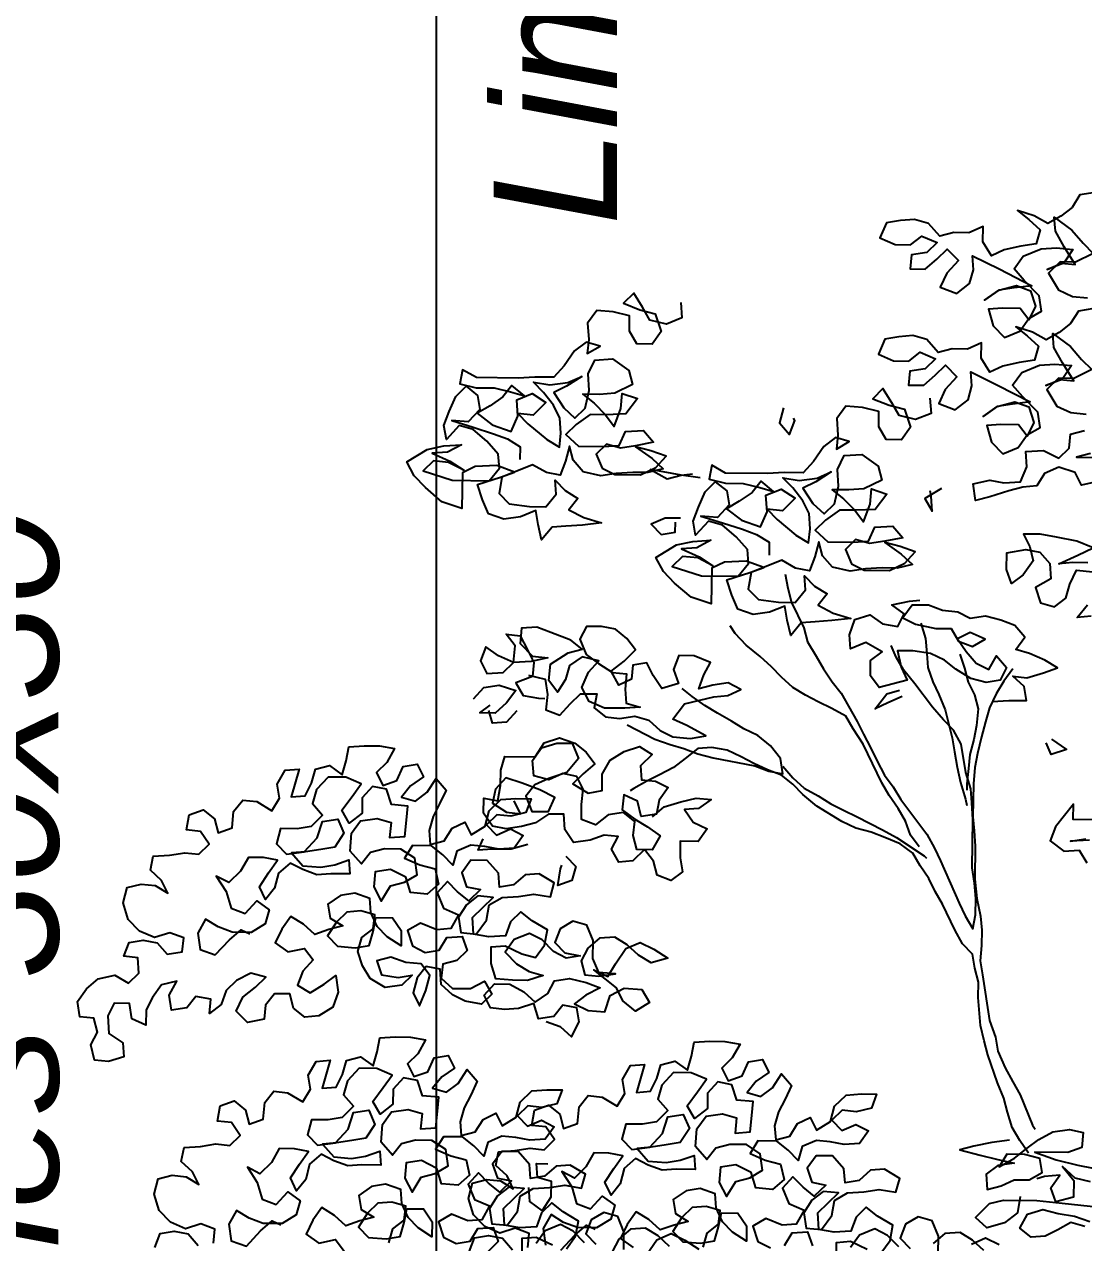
# Model space of a CAD drawing. Header units: millimetres. Extents: x 233857 to 235003, y 252930 to 253232.
# Drawn here: x 234401.84 to 234419, y 253020.68 to 253040.41 of the extents above; entities that cross this region are included whole.
import ezdxf

# ---------------------------------------------------------------- set-up
doc = ezdxf.new("R2010")
doc.units = ezdxf.units.MM
doc.layers.add('1DIVERS', color=7, linetype='CONTINUOUS')
doc.styles.get("Standard").update_dxf_attribs({"font": 'romans.shx', "width": 0.85})

# ---------------------------------------------------------------- blocks, each defined once
blk = doc.blocks.new('*U195')
at = {"layer": '1DIVERS', "insert": (11.907, 7.829), "char_height": 2, "width": 17.97527, "attachment_point": 7, "rotation": 90}
blk.add_mtext('{\\fArial|b0|i1|c0|p34;\\W1;\\C7;Trottoir\\PDalles 30x30}', dxfattribs=at)

msp = doc.modelspace()

# ---------------------------------------------------------------- linework, layer by layer
at = {"layer": '1DIVERS'}
msp.add_line((234408.508, 253059.84), (234408.508, 252998.32), dxfattribs=at)
at = {"layer": '1DIVERS', "color": 104}
for points in [[(234419.189, 253037.692), (234418.941, 253037.654), (234418.815, 253037.45), (234418.628, 253037.308), (234418.421, 253037.187), (234418.196, 253037.314), (234417.929, 253037.399), (234418.113, 253037.253), (234418.296, 253037.086), (234418.231, 253036.86), (234417.984, 253036.822), (234417.715, 253036.764), (234417.508, 253036.663), (234417.367, 253036.892), (234417.37, 253037.139), (234417.142, 253037.039), (234416.895, 253037.042), (234416.668, 253036.983), (234416.485, 253037.191), (234416.259, 253037.256), (234416.032, 253037.238), (234415.805, 253037.2), (234415.699, 253036.954), (234415.945, 253036.848), (234416.192, 253036.845), (234416.379, 253036.986), (234416.625, 253036.88), (234416.458, 253036.718), (234416.211, 253036.68), (234416.187, 253036.453), (234416.434, 253036.45), (234416.622, 253036.613), (234416.788, 253036.775), (234416.971, 253036.588), (234416.784, 253036.384), (234416.678, 253036.159), (234416.944, 253036.053), (234417.152, 253036.215), (234417.217, 253036.44), (234417.199, 253036.667), (234417.629, 253036.456), (234418.161, 253036.181), (234417.872, 253036.144), (234417.624, 253036.106), (234417.396, 253035.944), (234417.624, 253036.106), (234417.914, 253036.185), (234418.139, 253036.099), (234418.218, 253035.851), (234418.113, 253035.626), (234417.971, 253035.813), (234417.683, 253035.817), (234417.456, 253035.799), (234417.535, 253035.53), (234417.718, 253035.343), (234417.966, 253035.442), (234418.113, 253035.647), (234418.32, 253035.767), (234418.282, 253036.015), (234418.038, 253036.265), (234417.876, 253036.453), (234418.023, 253036.657), (234418.313, 253036.777), (234418.56, 253036.794), (234418.827, 253036.77), (234418.68, 253036.546), (234418.411, 253036.446), (234418.639, 253036.546), (234418.865, 253036.523), (234418.684, 253036.813), (234418.543, 253037.062), (234418.525, 253037.289), (234418.811, 253037.079), (234418.993, 253036.871), (234419.156, 253036.704), (234418.866, 253036.564), (234418.619, 253036.567), (234418.431, 253036.384), (234418.593, 253036.114), (234418.818, 253036.008), (234419.065, 253035.985)], [(234412.471, 253035.907), (234412.488, 253035.66), (234412.24, 253035.56), (234411.973, 253035.625), (234411.852, 253035.833), (234411.71, 253036.061), (234411.544, 253035.898), (234411.81, 253035.792), (234412.056, 253035.727), (234412.156, 253035.438), (234412.009, 253035.233), (234411.762, 253035.237), (234411.641, 253035.444), (234411.644, 253035.691), (234411.377, 253035.756), (234411.11, 253035.78), (234410.963, 253035.576), (234410.98, 253035.308), (234410.957, 253035.082), (234411.164, 253035.203), (234410.938, 253035.268), (234410.751, 253035.126), (234410.583, 253034.881), (234410.416, 253034.697), (234410.107, 253034.701), (234409.839, 253034.684), (234409.16, 253034.693), (234408.935, 253034.819), (234408.891, 253034.593), (234409.158, 253034.528), (234409.446, 253034.524), (234409.713, 253034.459), (234409.939, 253034.395), (234409.735, 253034.562), (234409.588, 253034.378), (234409.381, 253034.237), (234409.173, 253034.116), (234409.418, 253033.927), (234409.726, 253033.821), (234409.832, 253034.066), (234409.814, 253034.334), (234410.063, 253034.434), (234410.288, 253034.287), (234410.079, 253034.084), (234409.832, 253034.108), (234409.995, 253033.941), (234410.301, 253033.69), (234410.505, 253033.564), (234410.528, 253033.79), (234410.511, 253034.037), (234410.411, 253034.244), (234410.248, 253034.452), (234410.086, 253034.619), (234410.353, 253034.575), (234410.642, 253034.612), (234410.87, 253034.712), (234410.62, 253034.551), (234410.413, 253034.45), (234410.575, 253034.201), (234410.758, 253034.034), (234410.925, 253034.197), (234410.99, 253034.484), (234410.973, 253034.752), (234411.079, 253034.977), (234411.367, 253034.994), (234411.633, 253034.806), (234411.692, 253034.578), (234411.402, 253034.438), (234411.154, 253034.42), (234410.887, 253034.424), (234411.07, 253034.277), (234411.253, 253034.09), (234411.395, 253033.902), (234411.501, 253034.189), (234411.525, 253034.436), (234411.771, 253034.351), (234411.583, 253034.106), (234411.274, 253034.089), (234411.006, 253034.093), (234410.777, 253033.931), (234410.611, 253033.768), (234410.814, 253033.58), (234411.226, 253033.575), (234411.473, 253033.593), (234411.579, 253033.818), (234411.868, 253033.835), (234412.03, 253033.647), (234411.741, 253033.589), (234411.493, 253033.551), (234411.268, 253033.616), (234411.101, 253033.453), (234411.201, 253033.225), (234411.406, 253033.12), (234411.817, 253033.115), (234412.066, 253033.235), (234412.233, 253033.418), (234411.987, 253033.504), (234411.741, 253033.569), (234412.006, 253033.38), (234412.189, 253033.213), (234411.941, 253033.154), (234411.694, 253033.157), (234411.426, 253033.14), (234411.179, 253033.102), (234410.891, 253033.167), (234410.729, 253033.355), (234410.67, 253033.582), (234410.605, 253033.336), (234410.52, 253033.11), (234410.294, 253033.154), (234410.069, 253033.281), (234409.572, 253033.081), (234409.528, 253032.814), (234409.69, 253032.647), (234410.019, 253032.602), (234410.287, 253032.598), (234410.454, 253032.802), (234410.436, 253033.029), (234410.599, 253032.862), (234410.803, 253032.736), (234410.657, 253032.552), (234410.903, 253032.426), (234411.19, 253032.34), (234410.88, 253032.303), (234410.612, 253032.285), (234410.386, 253032.268), (234410.218, 253032.064), (234410.16, 253032.312), (234410.121, 253032.539), (234409.873, 253032.439), (234409.605, 253032.401), (234409.359, 253032.487), (234409.259, 253032.714), (234409.179, 253032.962), (234409.552, 253033.081), (234409.779, 253033.161), (234409.492, 253033.267), (234409.142, 253033.251), (234408.935, 253033.151), (234408.927, 253032.574), (234408.599, 253032.681), (234408.334, 253032.911), (234408.151, 253033.099), (234408.031, 253033.327), (234408.363, 253033.529), (234408.631, 253033.587), (234408.92, 253033.604), (234408.692, 253033.483), (234408.444, 253033.466), (234408.731, 253033.339), (234408.956, 253033.192), (234408.71, 253033.318), (234408.463, 253033.342), (234408.296, 253033.18), (234408.768, 253033.029), (234409.365, 253033.022), (234409.533, 253033.226), (234409.515, 253033.453), (234409.332, 253033.661), (234409.108, 253033.849), (234408.882, 253033.914), (234408.674, 253033.69), (234408.635, 253033.917), (234408.72, 253034.142), (234408.827, 253034.388), (234408.993, 253034.551), (234409.177, 253034.404), (234409.215, 253034.177), (234409.027, 253033.974), (234408.76, 253033.998), (234409.109, 253033.89), (234409.437, 253033.783), (234409.662, 253033.698), (234409.867, 253033.572), (234409.864, 253033.366)], [(234419.164, 253035.809), (234418.916, 253035.771), (234418.79, 253035.566), (234418.603, 253035.425), (234418.395, 253035.304), (234418.17, 253035.43), (234417.904, 253035.516), (234418.087, 253035.369), (234418.27, 253035.202), (234418.206, 253034.976), (234417.958, 253034.938), (234417.69, 253034.88), (234417.482, 253034.78), (234417.341, 253035.008), (234417.344, 253035.255), (234417.116, 253035.155), (234416.869, 253035.158), (234416.642, 253035.099), (234416.459, 253035.307), (234416.234, 253035.372), (234416.007, 253035.354), (234415.78, 253035.316), (234415.674, 253035.07), (234415.919, 253034.964), (234416.167, 253034.961), (234416.354, 253035.103), (234416.6, 253034.997), (234416.433, 253034.834), (234416.185, 253034.796), (234416.162, 253034.57), (234416.409, 253034.567), (234416.596, 253034.729), (234416.763, 253034.892), (234416.946, 253034.704), (234416.758, 253034.5), (234416.652, 253034.275), (234416.919, 253034.169), (234417.127, 253034.331), (234417.191, 253034.557), (234417.174, 253034.783), (234417.603, 253034.572), (234418.135, 253034.298), (234417.847, 253034.26), (234417.599, 253034.222), (234417.37, 253034.06), (234417.599, 253034.222), (234417.888, 253034.301), (234418.114, 253034.216), (234418.193, 253033.967), (234418.087, 253033.742), (234417.945, 253033.929), (234417.657, 253033.933), (234417.43, 253033.915), (234417.509, 253033.647), (234417.692, 253033.459), (234417.941, 253033.559), (234418.087, 253033.763), (234418.295, 253033.884), (234418.257, 253034.131), (234418.013, 253034.382), (234417.85, 253034.569), (234417.997, 253034.773), (234418.287, 253034.893), (234418.534, 253034.91), (234418.802, 253034.887), (234418.655, 253034.662), (234418.386, 253034.562), (234418.614, 253034.662), (234418.84, 253034.639), (234418.658, 253034.93), (234418.517, 253035.178), (234418.499, 253035.405), (234418.785, 253035.196), (234418.968, 253034.987), (234419.131, 253034.821), (234418.84, 253034.68), (234418.593, 253034.683), (234418.406, 253034.5), (234418.567, 253034.23), (234418.792, 253034.125), (234419.039, 253034.101)], [(234416.509, 253034.359), (234416.527, 253034.112), (234416.278, 253034.012), (234416.011, 253034.077), (234415.89, 253034.285), (234415.749, 253034.513), (234415.582, 253034.35), (234415.849, 253034.244), (234416.095, 253034.179), (234416.194, 253033.89), (234416.048, 253033.686), (234415.8, 253033.689), (234415.679, 253033.896), (234415.683, 253034.143), (234415.416, 253034.208), (234415.148, 253034.232), (234415.001, 253034.028), (234415.019, 253033.76), (234414.995, 253033.534), (234415.203, 253033.655), (234414.977, 253033.72), (234414.79, 253033.578), (234414.622, 253033.333), (234414.455, 253033.15), (234414.146, 253033.154), (234413.878, 253033.136), (234413.199, 253033.145), (234412.974, 253033.271), (234412.93, 253033.045), (234413.196, 253032.98), (234413.485, 253032.976), (234413.752, 253032.911), (234413.977, 253032.847), (234413.774, 253033.014), (234413.627, 253032.831), (234413.419, 253032.689), (234413.212, 253032.568), (234413.457, 253032.38), (234413.764, 253032.273), (234413.87, 253032.519), (234413.853, 253032.786), (234414.101, 253032.886), (234414.326, 253032.739), (234414.118, 253032.536), (234413.871, 253032.56), (234414.033, 253032.393), (234414.339, 253032.142), (234414.544, 253032.016), (234414.567, 253032.242), (234414.55, 253032.489), (234414.449, 253032.697), (234414.287, 253032.905), (234414.124, 253033.071), (234414.392, 253033.027), (234414.68, 253033.064), (234414.908, 253033.164), (234414.659, 253033.003), (234414.452, 253032.902), (234414.613, 253032.653), (234414.797, 253032.486), (234414.963, 253032.649), (234415.029, 253032.936), (234415.012, 253033.204), (234415.118, 253033.43), (234415.406, 253033.447), (234415.671, 253033.258), (234415.73, 253033.031), (234415.44, 253032.89), (234415.193, 253032.873), (234414.925, 253032.876), (234415.109, 253032.729), (234415.292, 253032.542), (234415.433, 253032.355), (234415.54, 253032.642), (234415.564, 253032.888), (234415.81, 253032.803), (234415.621, 253032.558), (234415.312, 253032.542), (234415.045, 253032.545), (234414.816, 253032.383), (234414.649, 253032.22), (234414.853, 253032.032), (234415.265, 253032.027), (234415.512, 253032.045), (234415.618, 253032.27), (234415.906, 253032.287), (234416.069, 253032.099), (234415.78, 253032.041), (234415.532, 253032.003), (234415.306, 253032.068), (234415.139, 253031.905), (234415.24, 253031.677), (234415.444, 253031.572), (234415.856, 253031.567), (234416.105, 253031.687), (234416.272, 253031.87), (234416.026, 253031.956), (234415.779, 253032.021), (234416.045, 253031.832), (234416.228, 253031.665), (234415.98, 253031.606), (234415.733, 253031.609), (234415.465, 253031.592), (234415.217, 253031.554), (234414.93, 253031.62), (234414.768, 253031.807), (234414.709, 253032.034), (234414.644, 253031.788), (234414.558, 253031.562), (234414.332, 253031.607), (234414.108, 253031.733), (234413.611, 253031.533), (234413.566, 253031.266), (234413.729, 253031.099), (234414.058, 253031.054), (234414.325, 253031.051), (234414.493, 253031.254), (234414.475, 253031.481), (234414.638, 253031.314), (234414.842, 253031.188), (234414.696, 253031.005), (234414.941, 253030.878), (234415.228, 253030.792), (234414.919, 253030.755), (234414.651, 253030.737), (234414.424, 253030.72), (234414.257, 253030.516), (234414.198, 253030.764), (234414.16, 253030.991), (234413.912, 253030.891), (234413.643, 253030.853), (234413.397, 253030.939), (234413.297, 253031.166), (234413.218, 253031.415), (234413.59, 253031.533), (234413.818, 253031.613), (234413.531, 253031.72), (234413.18, 253031.703), (234412.973, 253031.603), (234412.966, 253031.026), (234412.638, 253031.134), (234412.373, 253031.364), (234412.19, 253031.551), (234412.069, 253031.779), (234412.401, 253031.981), (234412.67, 253032.039), (234412.958, 253032.056), (234412.73, 253031.936), (234412.483, 253031.918), (234412.77, 253031.791), (234412.994, 253031.644), (234412.749, 253031.771), (234412.502, 253031.794), (234412.335, 253031.632), (234412.807, 253031.482), (234413.404, 253031.474), (234413.571, 253031.678), (234413.554, 253031.905), (234413.371, 253032.113), (234413.147, 253032.301), (234412.921, 253032.366), (234412.712, 253032.142), (234412.674, 253032.369), (234412.759, 253032.594), (234412.865, 253032.84), (234413.032, 253033.003), (234413.216, 253032.856), (234413.254, 253032.629), (234413.066, 253032.426), (234412.798, 253032.45), (234413.147, 253032.342), (234413.475, 253032.235), (234413.701, 253032.15), (234413.905, 253032.024), (234413.903, 253031.818)], [(234414.139, 253034.204), (234414.074, 253033.958), (234414.236, 253033.77), (234414.321, 253033.996), (234414.301, 253034.037)], [(234419.231, 253033.007), (234418.963, 253032.949), (234418.862, 253033.156), (234418.596, 253033.241), (234418.368, 253033.141), (234418.242, 253032.937), (234418.015, 253032.919), (234417.788, 253032.86), (234417.478, 253032.761), (234417.25, 253032.702), (234417.212, 253032.971), (234417.481, 253033.029), (234417.707, 253032.985), (234417.975, 253033.002), (234418.081, 253033.248), (234418.063, 253033.495), (234418.352, 253033.512), (234418.598, 253033.386), (234418.764, 253033.548), (234418.788, 253033.775), (234419.015, 253033.833)], [(234419.113, 253033.462), (234418.886, 253033.403), (234419.154, 253033.399)], [(234412.786, 253033.068), (234412.477, 253033.113), (234411.984, 253033.201), (234412.25, 253033.054), (234412.477, 253033.113), (234412.663, 253033.131)], [(234416.697, 253032.895), (234416.427, 253032.733), (234416.548, 253032.526), (234416.53, 253032.773), (234416.511, 253032.856)], [(234412.468, 253032.413), (234412.221, 253032.416), (234411.994, 253032.316), (234412.156, 253032.149), (234412.383, 253032.187), (234412.385, 253032.352)], [(234419.07, 253031.691), (234418.823, 253031.694), (234418.597, 253031.676), (234418.907, 253031.816), (234419.156, 253031.937), (234418.89, 253032.043), (234418.561, 253032.109), (234418.294, 253032.154), (234418.026, 253032.157), (234418.126, 253031.95), (234418.185, 253031.723), (234418.018, 253031.498), (234417.831, 253031.356), (234417.751, 253031.584), (234417.754, 253031.852), (234418.064, 253031.91), (234418.29, 253031.865), (234418.452, 253031.678), (234418.47, 253031.431), (234418.221, 253031.29), (234418.3, 253031.042), (234418.526, 253030.977), (234418.713, 253031.119), (234418.778, 253031.344), (234418.884, 253031.57), (234419.151, 253031.546)], [(234414.166, 253031.506), (234414.205, 253031.279), (234414.264, 253031.051), (234414.464, 253030.637), (234414.523, 253030.41), (234414.665, 253030.181), (234414.786, 253029.974), (234414.927, 253029.766), (234415.069, 253029.579), (234415.19, 253029.371), (234415.331, 253029.122), (234415.431, 253028.915), (234415.552, 253028.687), (234415.652, 253028.48), (234415.773, 253028.252), (234415.915, 253028.065), (234416.036, 253027.857), (234416.461, 253027.296), (234416.582, 253027.068), (234416.682, 253026.861), (234416.983, 253026.177), (234417.083, 253025.97), (234417.204, 253025.762), (234417.248, 253025.988), (234417.251, 253026.256), (234417.234, 253026.503), (234417.196, 253026.751), (234417.206, 253027.534), (234417.188, 253027.802), (234417.171, 253028.028), (234417.092, 253028.297), (234417.015, 253028.751), (234416.894, 253028.979), (234416.732, 253029.146), (234416.549, 253029.354), (234416.265, 253029.729), (234416.083, 253029.957), (234415.962, 253030.165), (234415.882, 253030.351)], [(234417.518, 253029.445), (234417.786, 253029.462), (234418.074, 253029.459), (234418.036, 253029.686), (234417.853, 253029.853), (234418.079, 253029.829), (234418.348, 253029.908), (234418.575, 253029.988), (234418.371, 253030.114), (234418.125, 253030.22), (234417.899, 253030.285), (234418.046, 253030.489), (234417.884, 253030.676), (234417.658, 253030.761), (234417.412, 253030.826), (234417.164, 253030.788), (234416.96, 253030.894), (234416.713, 253030.917), (234416.487, 253031.003), (234416.22, 253031.006), (234416.073, 253030.802), (234416.278, 253030.696), (234416.606, 253030.63), (234416.853, 253030.627), (234416.974, 253030.42), (234417.2, 253030.335), (234417.407, 253030.456), (234417.161, 253030.562), (234416.954, 253030.461), (234417.096, 253030.254), (234417.258, 253030.066), (234417.463, 253029.961), (234417.589, 253030.186), (234417.752, 253029.998), (234417.646, 253029.793), (234417.419, 253029.755), (234417.173, 253029.82), (234416.927, 253029.967), (234416.744, 253030.114), (234416.519, 253030.22), (234416.231, 253030.264), (234415.984, 253030.268), (234416.042, 253029.999), (234416.143, 253029.792), (234415.688, 253029.674), (234415.546, 253029.861), (234415.549, 253030.108), (234415.736, 253030.25), (234415.471, 253030.398), (234415.222, 253030.298), (234415.204, 253030.525), (234415.29, 253030.771), (234415.538, 253030.85), (234415.742, 253030.703), (234415.989, 253030.659), (234416.094, 253030.863), (234415.89, 253031.01), (234416.179, 253031.068), (234416.344, 253031.087)], [(234419.121, 253030.825), (234418.895, 253030.807), (234419.062, 253031.011)], [(234410.006, 253029.869), (234410.273, 253029.804), (234410.311, 253029.557), (234410.287, 253029.31), (234410.513, 253029.224), (234410.68, 253029.408), (234410.847, 253029.57), (234411.114, 253029.567), (234411.07, 253029.341), (234411.254, 253029.195), (234411.48, 253029.171), (234411.728, 253029.209), (234411.954, 253029.145), (234412.137, 253028.977), (234412.341, 253028.872), (234412.629, 253028.848), (234412.877, 253028.886), (234412.57, 253029.054), (234412.345, 253029.16), (234412.533, 253029.405), (234412.781, 253029.464), (234413.009, 253029.523), (234413.235, 253029.54), (234413.443, 253029.641), (234413.238, 253029.746), (234412.99, 253029.708), (234412.763, 253029.649), (234412.848, 253029.875), (234412.954, 253030.079), (234412.688, 253030.186), (234412.44, 253030.189), (234412.355, 253029.963), (234412.435, 253029.736), (234412.166, 253029.657), (234412.024, 253029.864), (234411.924, 253030.072), (234411.697, 253030.033), (234411.674, 253029.807), (234411.466, 253029.707), (234411.346, 253029.935), (234411.554, 253030.097), (234411.741, 253030.28), (234411.6, 253030.467), (234411.416, 253030.614), (234411.19, 253030.658), (234410.943, 253030.661), (234410.837, 253030.456), (234410.937, 253030.208), (234411.141, 253030.061), (234411.366, 253029.914), (234411.592, 253029.891), (234411.569, 253029.644), (234411.586, 253029.417), (234411.812, 253029.352), (234411.565, 253029.335), (234411.235, 253029.339), (234410.989, 253029.445), (234410.869, 253029.673), (234410.975, 253029.919), (234411.142, 253030.102), (234410.875, 253030.167), (234410.667, 253030.026), (234410.603, 253029.8), (234410.476, 253029.596), (234410.335, 253029.783), (234410.359, 253030.05), (234410.649, 253030.232), (234410.876, 253030.291), (234410.693, 253030.437), (234410.365, 253030.565), (234410.14, 253030.65), (234409.892, 253030.633), (234409.868, 253030.386), (234410.072, 253030.177), (234410.319, 253030.154), (234410.05, 253030.095), (234409.762, 253030.078), (234409.516, 253030.184), (234409.312, 253030.331), (234409.227, 253030.106), (234409.327, 253029.899), (234409.595, 253029.916), (234409.762, 253030.078), (234409.786, 253030.346), (234409.644, 253030.533), (234409.87, 253030.51), (234409.991, 253030.281), (234410.091, 253030.074), (234410.068, 253029.848), (234409.799, 253029.748), (234409.92, 253029.541), (234410.166, 253029.497), (234410.269, 253029.495)], [(234416.335, 253027.091), (234416.193, 253027.279), (234416.114, 253027.506), (234415.993, 253027.714), (234415.851, 253027.921), (234415.73, 253028.129), (234415.429, 253028.751), (234415.268, 253029), (234415.147, 253029.207), (234414.922, 253029.334), (234414.696, 253029.439), (234414.492, 253029.545), (234414.287, 253029.671), (234414.104, 253029.838), (234413.942, 253030.005), (234413.758, 253030.172), (234413.534, 253030.36), (234413.351, 253030.548), (234413.27, 253030.673)], [(234416.36, 253030.716), (234416.439, 253030.468), (234416.457, 253030.22), (234416.475, 253029.994), (234416.554, 253029.766), (234416.654, 253029.559), (234416.754, 253029.31), (234416.872, 253028.856), (234416.91, 253028.629), (234416.949, 253028.381), (234417.007, 253028.133), (234417.086, 253027.865), (234417.105, 253027.761)], [(234416.992, 253030.214), (234417.072, 253029.986), (234417.131, 253029.759), (234417.231, 253029.552), (234417.29, 253029.324), (234417.266, 253029.057), (234417.222, 253028.831), (234417.157, 253028.585), (234417.134, 253028.358), (234417.11, 253028.111), (234417.109, 253028.008)], [(234417.854, 253029.976), (234417.708, 253029.772), (234417.581, 253029.568), (234417.476, 253029.343), (234417.411, 253029.117), (234417.346, 253028.87), (234417.281, 253028.604), (234417.237, 253028.378), (234417.213, 253028.11), (234417.206, 253027.575), (234417.224, 253027.348), (234417.241, 253027.101), (234417.235, 253026.565), (234417.272, 253026.256), (234417.33, 253025.967), (234417.348, 253025.74), (234417.345, 253025.493), (234417.321, 253025.246), (234417.359, 253025.019), (234417.473, 253024.276), (234417.573, 253024.007), (234417.611, 253023.78), (234417.731, 253023.511), (234417.852, 253023.283), (234417.973, 253023.075), (234418.173, 253022.579), (234418.213, 253022.516)], [(234409.116, 253029.489), (234409.283, 253029.673), (234409.53, 253029.711), (234409.797, 253029.625), (234409.65, 253029.421), (234409.463, 253029.258), (234409.216, 253029.261), (234409.382, 253029.383)], [(234411.602, 253029.067), (234412.053, 253028.834), (234412.299, 253028.749), (234412.524, 253028.684), (234412.75, 253028.599), (234412.996, 253028.534), (234413.674, 253028.402), (234413.9, 253028.317), (234414.126, 253028.273), (234414.088, 253028.52), (234413.925, 253028.728), (234413.722, 253028.896), (234413.496, 253029.001), (234413.292, 253029.128), (234413.067, 253029.254), (234412.863, 253029.38), (234412.659, 253029.527), (234412.495, 253029.653)], [(234416.057, 253029.525), (234415.829, 253029.425), (234415.622, 253029.325), (234415.81, 253029.57), (234416.017, 253029.629)], [(234409.814, 253029.295), (234409.646, 253029.112), (234409.42, 253029.094), (234409.361, 253029.301)], [(234412.016, 253027.578), (234412.204, 253027.741), (234412.472, 253027.82), (234412.72, 253027.879), (234412.967, 253027.855), (234412.759, 253027.713), (234412.533, 253027.696), (234412.674, 253027.488), (234412.899, 253027.382), (234412.753, 253027.178), (234412.464, 253027.182), (234412.461, 253026.914), (234412.499, 253026.687), (234412.312, 253026.545), (234412.087, 253026.63), (234412.028, 253026.858), (234411.886, 253027.045), (234411.698, 253026.862), (234411.471, 253026.844), (234411.35, 253027.051), (234411.456, 253027.256), (234411.23, 253027.279), (234411.002, 253027.2), (234410.734, 253027.162), (234410.592, 253027.37), (234410.575, 253027.617), (234410.328, 253027.62), (234410.12, 253027.479), (234409.893, 253027.42), (234409.645, 253027.382), (234409.419, 253027.426), (234409.278, 253027.634), (234409.281, 253027.881), (234409.507, 253027.837), (234409.551, 253028.083), (234409.554, 253028.33), (234409.619, 253028.556), (234410.113, 253028.55), (234410.26, 253028.775), (234410.508, 253028.854), (234410.754, 253028.768), (234410.938, 253028.622), (234411.08, 253028.435), (234410.892, 253028.272), (234410.725, 253028.11), (234410.971, 253027.962), (234411.198, 253028.001), (234411.201, 253028.268), (234411.327, 253028.493), (234411.556, 253028.635), (234411.804, 253028.714), (234412.008, 253028.588), (234411.821, 253028.405), (234411.838, 253028.178), (234412.065, 253028.155), (234412.269, 253028.049), (234412.122, 253027.845), (234412.078, 253027.619), (234411.831, 253027.581), (234411.772, 253027.829), (234411.547, 253027.935), (234411.523, 253027.688), (234411.727, 253027.541), (234411.932, 253027.415), (234412.136, 253027.268), (234412.009, 253027.043), (234411.762, 253027.046), (234411.703, 253027.274), (234411.727, 253027.5), (234411.543, 253027.646), (234411.296, 253027.608), (234411.088, 253027.446), (234410.862, 253027.531), (234410.865, 253027.778), (234410.889, 253028.025), (234410.789, 253028.232), (234410.563, 253028.276), (234410.335, 253028.176), (234410.089, 253028.241), (234410.071, 253028.489), (234410.218, 253028.693), (234410.466, 253028.772), (234410.713, 253028.769), (234410.813, 253028.52), (234410.625, 253028.296), (234410.335, 253028.197), (234410.107, 253028.097), (234409.961, 253027.913), (234410.061, 253027.665), (234410.328, 253027.662), (234410.434, 253027.887), (234410.189, 253028.013), (234409.902, 253028.12), (234409.635, 253028.206), (234409.468, 253028.023), (234409.424, 253027.797), (234409.649, 253027.65), (234409.875, 253027.626), (234409.774, 253027.833)], [(234418.478, 253028.836), (234418.723, 253028.668), (234418.475, 253028.588), (234418.395, 253028.775)], [(234410.292, 253024.263), (234410.517, 253024.178), (234410.701, 253024.01), (234410.827, 253024.256), (234410.789, 253024.483), (234410.563, 253024.527), (234410.417, 253024.344), (234410.169, 253024.306), (234410.09, 253024.554), (234409.842, 253024.474), (234409.615, 253024.457), (234409.389, 253024.48), (234409.288, 253024.687), (234409.455, 253024.871), (234409.702, 253024.868), (234409.927, 253024.741), (234410.111, 253024.574), (234410.318, 253024.716), (234410.424, 253024.92), (234410.671, 253024.958), (234410.938, 253024.893), (234411.164, 253024.808), (234410.936, 253024.687), (234410.749, 253024.545), (234410.974, 253024.44), (234411.241, 253024.416), (234411.327, 253024.682), (234411.555, 253024.803), (234411.843, 253024.779), (234411.964, 253024.571), (234411.736, 253024.43), (234411.532, 253024.597), (234411.432, 253024.804), (234411.065, 253025.097), (234411.29, 253024.992), (234411.416, 253025.196), (234411.584, 253025.441), (234411.812, 253025.541), (234412.037, 253025.435), (234412.261, 253025.288), (234411.993, 253025.209), (234411.788, 253025.335), (234411.605, 253025.503), (234411.401, 253025.629), (234411.153, 253025.611), (234410.966, 253025.449), (234410.86, 253025.244), (234410.919, 253025.017), (234411.146, 253024.993), (234411.414, 253025.031), (234411.146, 253025.055), (234411.046, 253025.283), (234411.05, 253025.571), (234410.95, 253025.82), (234410.724, 253025.884), (234410.517, 253025.763), (234410.432, 253025.538), (234410.594, 253025.371), (234410.841, 253025.327), (234410.614, 253025.288), (234410.409, 253025.394), (234410.226, 253025.582), (234410.022, 253025.687), (234409.773, 253025.587), (234409.626, 253025.383), (234409.809, 253025.196), (234410.014, 253025.07), (234410.24, 253025.005), (234409.991, 253024.926), (234409.744, 253024.929), (234409.477, 253024.953), (234409.398, 253025.201), (234409.401, 253025.469), (234409.628, 253025.486), (234409.894, 253025.359), (234410.12, 253025.295), (234410.266, 253025.499), (234410.311, 253025.745), (234410.065, 253025.893), (234409.882, 253026.039), (234409.715, 253025.877), (234409.63, 253025.651), (234409.362, 253025.634), (234409.115, 253025.678), (234409.098, 253025.946), (234409.432, 253026.271), (234409.185, 253026.295), (234408.998, 253026.153), (234408.872, 253025.949), (234408.91, 253025.701), (234409.157, 253025.678), (234409.324, 253025.902), (234409.368, 253026.149), (234409.576, 253026.27), (234409.844, 253026.287), (234410.091, 253026.325), (234410.359, 253026.28), (234410.423, 253026.506), (234410.178, 253026.653), (234409.951, 253026.636), (234409.764, 253026.473), (234409.537, 253026.435), (234409.519, 253026.662), (234409.336, 253026.87), (234409.069, 253026.873), (234408.922, 253026.669), (234409.001, 253026.442), (234409.227, 253026.398), (234409.04, 253026.215), (234408.856, 253026.361), (234408.694, 253026.528), (234408.526, 253026.345), (234408.626, 253026.096), (234408.872, 253025.99), (234408.746, 253025.765), (234408.519, 253025.747), (234408.253, 253025.854), (234408.045, 253025.733), (234408.124, 253025.485), (234408.329, 253025.379), (234408.556, 253025.417), (234408.682, 253025.622), (234408.929, 253025.639), (234409.009, 253025.412), (234408.842, 253025.249), (234408.615, 253025.19), (234408.591, 253024.964), (234408.775, 253024.797), (234409.063, 253024.793), (234409.291, 253024.914), (234409.412, 253024.706), (234409.245, 253024.544), (234408.978, 253024.588), (234408.773, 253024.694), (234408.59, 253024.861), (234408.573, 253025.108), (234408.347, 253025.152), (234408.2, 253024.969), (234408.135, 253024.723), (234408.236, 253024.515), (234408.342, 253024.761), (234408.407, 253025.007), (234408.265, 253025.195), (234408.018, 253025.218), (234407.772, 253025.304), (234407.545, 253025.245), (234407.624, 253025.017), (234407.891, 253024.973), (234408.118, 253025.011), (234407.952, 253024.848), (234407.683, 253024.811), (234407.438, 253024.958), (234407.317, 253025.165), (234407.238, 253025.393), (234407.302, 253025.619), (234407.489, 253025.76), (234407.513, 253025.987), (234407.287, 253026.051), (234407.06, 253026.034), (234406.893, 253025.871), (234406.746, 253025.646), (234406.909, 253025.479), (234407.197, 253025.455), (234407.424, 253025.494), (234407.489, 253025.719), (234407.533, 253025.945), (234407.801, 253025.942), (234407.942, 253025.734), (234407.939, 253025.487), (234407.714, 253025.634), (234407.552, 253025.801), (234407.452, 253026.029), (234407.434, 253026.255), (234407.188, 253026.341), (234406.961, 253026.303), (234406.753, 253026.161), (234406.791, 253025.934), (234406.996, 253025.808), (234406.768, 253025.749), (234406.541, 253025.669), (234406.358, 253025.837), (234406.153, 253025.963), (234406.006, 253025.759), (234405.901, 253025.533), (234406.105, 253025.387), (234406.373, 253025.445), (234406.515, 253025.258), (234406.348, 253025.075), (234406.263, 253024.849), (234406.467, 253024.723), (234406.695, 253024.864), (234406.883, 253025.006), (234406.92, 253024.738), (234406.835, 253024.492), (234406.607, 253024.351), (234406.38, 253024.333), (234406.196, 253024.479), (234406.137, 253024.707), (234405.89, 253024.71), (234405.744, 253024.526), (234405.72, 253024.3), (234405.452, 253024.242), (234405.269, 253024.429), (234405.375, 253024.654), (234405.583, 253024.817), (234405.749, 253024.979), (234405.503, 253025.044), (234405.275, 253024.923), (234405.108, 253024.761), (234405.023, 253024.535), (234404.836, 253024.393), (234404.859, 253024.62), (234404.613, 253024.664), (234404.466, 253024.481), (234404.219, 253024.442), (234404.181, 253024.69), (234404.307, 253024.915), (234404.059, 253024.856), (234403.912, 253024.652), (234403.807, 253024.448), (234403.804, 253024.201), (234403.578, 253024.306), (234403.54, 253024.554), (234403.293, 253024.557), (234403.188, 253024.352), (234403.205, 253024.064), (234403.429, 253023.917), (234403.447, 253023.69), (234403.199, 253023.611), (234402.973, 253023.634), (234402.914, 253023.882), (234403.02, 253024.087), (234402.961, 253024.314), (234402.734, 253024.338), (234402.696, 253024.585), (234402.843, 253024.789), (234403.031, 253024.952), (234403.299, 253025.01), (234403.524, 253024.884), (234403.691, 253025.046), (234403.673, 253025.294), (234403.447, 253025.317), (234403.532, 253025.543), (234403.759, 253025.581), (234403.985, 253025.537), (234404.148, 253025.35), (234404.395, 253025.388), (234404.419, 253025.614), (234404.193, 253025.699), (234403.945, 253025.62), (234403.699, 253025.726), (234403.516, 253025.914), (234403.437, 253026.182), (234403.502, 253026.429), (234403.73, 253026.488), (234403.956, 253026.464), (234404.16, 253026.338), (234404.06, 253026.545), (234403.877, 253026.712), (234403.921, 253026.938), (234404.189, 253026.955), (234404.436, 253026.994), (234404.662, 253026.97), (234404.829, 253027.133), (234404.688, 253027.34), (234404.461, 253027.364), (234404.506, 253027.61), (234404.733, 253027.69), (234404.917, 253027.544), (234404.976, 253027.316), (234405.203, 253027.396), (234405.227, 253027.663), (234405.374, 253027.847), (234405.6, 253027.823), (234405.845, 253027.676), (234405.971, 253027.88), (234405.933, 253028.107), (234406.06, 253028.332), (234406.286, 253028.35), (234406.157, 253027.899), (234406.384, 253027.916), (234406.489, 253028.121), (234406.554, 253028.347), (234406.781, 253028.406), (234406.985, 253028.259), (234407.05, 253028.485), (234407.094, 253028.711), (234407.341, 253028.728), (234407.589, 253028.725), (234407.835, 253028.681), (234407.709, 253028.456), (234407.542, 253028.293), (234407.642, 253028.086), (234407.87, 253028.165), (234407.976, 253028.39), (234408.203, 253028.429), (234408.303, 253028.222), (234408.095, 253028.08), (234407.949, 253027.897), (234408.175, 253027.832), (234408.362, 253027.974), (234408.509, 253028.198), (234408.671, 253028.011), (234408.565, 253027.786), (234408.46, 253027.581), (234408.395, 253027.355), (234408.413, 253027.129), (234408.64, 253027.188), (234408.766, 253027.392), (234408.973, 253027.492), (234409.074, 253027.285), (234409.302, 253027.426), (234409.367, 253027.673), (234409.555, 253027.856), (234409.802, 253027.873), (234410.049, 253027.87), (234409.964, 253027.645), (234409.716, 253027.586), (234409.49, 253027.609), (234409.323, 253027.447), (234409.486, 253027.28), (234409.713, 253027.38), (234409.918, 253027.274), (234409.771, 253027.07), (234409.524, 253027.053), (234409.298, 253027.097), (234409.072, 253027.12), (234408.844, 253027.02), (234408.779, 253026.795), (234408.617, 253026.961), (234408.433, 253027.108), (234408.124, 253027.112), (234407.998, 253026.907), (234408.244, 253026.801), (234408.49, 253026.736), (234408.549, 253026.488), (234408.361, 253026.326), (234408.094, 253026.35), (234408.015, 253026.598), (234407.769, 253026.725), (234407.522, 253026.687), (234407.498, 253026.44), (234407.619, 253026.212), (234407.766, 253026.457), (234407.993, 253026.516), (234408.201, 253026.637), (234408.163, 253026.905), (234407.938, 253027.052), (234407.67, 253027.056), (234407.443, 253026.997), (234407.297, 253026.813), (234407.114, 253027.021), (234407.138, 253027.31), (234407.285, 253027.514), (234407.553, 253027.551), (234407.779, 253027.487), (234407.755, 253027.24), (234408.003, 253027.257), (234408.027, 253027.525), (234408.05, 253027.751), (234407.783, 253027.775), (234407.703, 253028.023), (234407.477, 253028.067), (234407.31, 253027.884), (234407.307, 253027.637), (234407.099, 253027.475), (234406.978, 253027.682), (234407.146, 253027.907), (234407.292, 253028.111), (234407.047, 253028.217), (234406.758, 253028.22), (234406.57, 253028.017), (234406.506, 253027.791), (234406.668, 253027.604), (234406.481, 253027.421), (234406.254, 253027.382), (234405.986, 253027.386), (234405.921, 253027.14), (234406.084, 253026.973), (234406.372, 253027.01), (234406.581, 253027.234), (234406.667, 253027.501), (234406.915, 253027.539), (234407.015, 253027.311), (234406.868, 253027.086), (234406.641, 253027.048), (234406.393, 253027.01), (234406.166, 253026.992), (234406.349, 253026.784), (234406.637, 253026.76), (234406.864, 253026.798), (234407.092, 253026.878), (234407.109, 253026.651), (234406.8, 253026.655), (234406.574, 253026.637), (234406.348, 253026.722), (234406.144, 253026.828), (234405.956, 253026.665), (234405.891, 253026.419), (234405.745, 253026.236), (234405.644, 253026.443), (234405.791, 253026.667), (234405.938, 253026.872), (234405.712, 253026.916), (234405.465, 253026.919), (234405.339, 253026.694), (234405.151, 253026.511), (234404.946, 253026.616), (234405.108, 253026.367), (234405.187, 253026.098), (234405.412, 253026.013), (234405.6, 253026.217), (234405.804, 253026.07), (234405.74, 253025.844), (234405.511, 253025.703), (234405.203, 253025.707), (234404.977, 253025.792), (234404.773, 253025.918), (234404.646, 253025.693), (234404.684, 253025.425), (234404.93, 253025.34), (234405.16, 253025.584), (234405.347, 253025.746), (234405.491, 253025.683)], [(234418.105, 253022.126), (234417.964, 253022.334), (234417.843, 253022.541), (234417.764, 253022.79), (234417.705, 253023.017), (234417.605, 253023.265), (234417.446, 253023.72), (234417.387, 253023.948), (234417.328, 253024.196), (234417.293, 253024.649), (234417.296, 253024.896), (234417.237, 253025.124), (234417.199, 253025.351), (234417.036, 253025.517), (234416.915, 253025.745), (234416.715, 253026.16), (234416.594, 253026.367), (234416.493, 253026.575), (234416.352, 253026.782), (234416.231, 253026.99), (234416.027, 253027.137), (234415.781, 253027.243), (234415.555, 253027.328), (234415.309, 253027.393), (234415.084, 253027.499), (234414.675, 253027.751), (234414.451, 253027.939), (234414.288, 253028.106), (234414.105, 253028.252), (234413.879, 253028.338), (234413.654, 253028.443), (234413.449, 253028.549), (234413.224, 253028.655), (234412.978, 253028.699), (234412.751, 253028.681), (234412.543, 253028.519), (234412.356, 253028.377), (234412.128, 253028.257), (234411.92, 253028.156), (234411.713, 253028.035), (234411.651, 253027.995)], [(234414.127, 253028.396), (234414.29, 253028.209), (234414.473, 253028.042), (234414.698, 253027.915), (234414.902, 253027.789), (234415.107, 253027.684), (234415.332, 253027.578), (234415.741, 253027.367), (234415.966, 253027.24), (234416.416, 253026.946), (234416.456, 253026.905)], [(234419.347, 253027.527), (234418.833, 253027.534), (234418.836, 253027.781), (234418.543, 253027.414), (234418.458, 253027.188), (234418.682, 253027.021), (234418.929, 253027.038), (234419.05, 253026.831)], [(234409.992, 253027.13), (234409.723, 253027.051), (234409.415, 253027.055), (234409.188, 253027.038), (234409.272, 253027.222)], [(234419.096, 253027.201), (234418.787, 253027.184), (234419.035, 253027.222)], [(234410.608, 253026.937), (234410.77, 253026.77), (234410.706, 253026.545), (234410.478, 253026.465), (234410.523, 253026.732), (234410.544, 253026.794)], [(234404.898, 253020.671), (234404.921, 253020.897), (234404.696, 253020.982), (234404.447, 253020.903), (234404.202, 253021.009), (234404.019, 253021.197), (234403.94, 253021.465), (234404.005, 253021.712), (234404.232, 253021.771), (234404.458, 253021.747), (234404.663, 253021.621), (234404.562, 253021.828), (234404.379, 253021.995), (234404.423, 253022.221), (234404.691, 253022.238), (234404.939, 253022.277), (234405.165, 253022.253), (234405.332, 253022.416), (234405.19, 253022.623), (234404.964, 253022.647), (234405.008, 253022.894), (234405.236, 253022.973), (234405.419, 253022.827), (234405.478, 253022.599), (234405.706, 253022.679), (234405.73, 253022.946), (234405.876, 253023.13), (234406.102, 253023.106), (234406.348, 253022.959), (234406.474, 253023.163), (234406.435, 253023.39), (234406.562, 253023.615), (234406.789, 253023.633), (234406.659, 253023.182), (234406.886, 253023.199), (234406.992, 253023.404), (234407.056, 253023.63), (234407.284, 253023.689), (234407.488, 253023.542), (234407.552, 253023.768), (234407.596, 253023.994), (234407.844, 253024.011), (234408.091, 253024.008), (234408.337, 253023.964), (234408.211, 253023.739), (234408.044, 253023.576), (234408.145, 253023.369), (234408.372, 253023.448), (234408.478, 253023.674), (234408.705, 253023.712), (234408.805, 253023.505), (234408.598, 253023.363), (234408.451, 253023.18), (234408.677, 253023.115), (234408.864, 253023.257), (234409.011, 253023.481), (234409.173, 253023.294), (234409.068, 253023.069), (234408.962, 253022.864), (234408.897, 253022.638), (234408.915, 253022.412), (234409.142, 253022.471), (234409.269, 253022.675), (234409.476, 253022.775), (234409.576, 253022.568), (234409.804, 253022.709), (234409.869, 253022.956), (234410.057, 253023.139), (234410.304, 253023.156), (234410.551, 253023.153), (234410.466, 253022.928), (234410.218, 253022.869), (234409.992, 253022.892), (234409.825, 253022.73), (234409.988, 253022.563), (234410.216, 253022.663), (234410.42, 253022.557), (234410.274, 253022.353), (234410.026, 253022.336), (234409.8, 253022.38), (234409.574, 253022.403), (234409.346, 253022.303), (234409.282, 253022.078), (234409.119, 253022.244), (234408.935, 253022.391), (234408.627, 253022.395), (234408.5, 253022.19), (234408.746, 253022.084), (234408.993, 253022.019), (234409.051, 253021.772), (234408.864, 253021.609), (234408.596, 253021.633), (234408.517, 253021.881), (234408.272, 253022.008), (234408.024, 253021.97), (234408, 253021.723), (234408.121, 253021.495), (234408.268, 253021.74), (234408.495, 253021.799), (234408.703, 253021.92), (234408.665, 253022.188), (234408.44, 253022.335), (234408.173, 253022.339), (234407.945, 253022.28), (234407.799, 253022.096), (234407.616, 253022.305), (234407.64, 253022.593), (234407.787, 253022.797), (234408.055, 253022.834), (234408.281, 253022.77), (234408.257, 253022.523), (234408.505, 253022.54), (234408.529, 253022.808), (234408.552, 253023.034), (234408.285, 253023.058), (234408.206, 253023.306), (234407.98, 253023.35), (234407.813, 253023.167), (234407.809, 253022.92), (234407.601, 253022.758), (234407.48, 253022.965), (234407.648, 253023.19), (234407.795, 253023.394), (234407.549, 253023.5), (234407.261, 253023.504), (234407.073, 253023.3), (234407.008, 253023.074), (234407.171, 253022.887), (234406.983, 253022.704), (234406.756, 253022.666), (234406.488, 253022.669), (234406.423, 253022.423), (234406.586, 253022.256), (234406.875, 253022.293), (234407.083, 253022.517), (234407.169, 253022.784), (234407.417, 253022.822), (234407.517, 253022.594), (234407.37, 253022.369), (234407.143, 253022.331), (234406.895, 253022.293), (234406.669, 253022.275), (234406.851, 253022.067), (234407.139, 253022.043), (234407.366, 253022.081), (234407.594, 253022.161), (234407.612, 253021.934), (234407.303, 253021.938), (234407.076, 253021.92), (234406.85, 253022.005), (234406.646, 253022.111), (234406.458, 253021.948), (234406.394, 253021.702), (234406.247, 253021.519), (234406.147, 253021.726), (234406.294, 253021.951), (234406.44, 253022.155), (234406.214, 253022.199), (234405.967, 253022.202), (234405.841, 253021.977), (234405.653, 253021.794), (234405.449, 253021.899), (234405.61, 253021.65), (234405.689, 253021.381), (234405.915, 253021.296), (234406.103, 253021.5), (234406.307, 253021.353), (234406.242, 253021.127), (234406.014, 253020.986), (234405.705, 253020.99), (234405.479, 253021.075), (234405.275, 253021.201), (234405.149, 253020.976), (234405.186, 253020.708), (234405.433, 253020.623), (234405.662, 253020.867), (234405.85, 253021.029), (234405.993, 253020.966)], [(234409.992, 253020.602), (234410.016, 253020.828), (234409.79, 253020.913), (234409.542, 253020.834), (234409.296, 253020.94), (234409.113, 253021.128), (234409.034, 253021.396), (234409.099, 253021.643), (234409.326, 253021.702), (234409.553, 253021.678), (234409.757, 253021.552), (234409.657, 253021.759), (234409.473, 253021.926), (234409.517, 253022.152), (234409.785, 253022.17), (234410.033, 253022.208), (234410.259, 253022.184), (234410.426, 253022.347), (234410.285, 253022.555), (234410.058, 253022.578), (234410.103, 253022.825), (234410.33, 253022.904), (234410.514, 253022.758), (234410.573, 253022.53), (234410.8, 253022.61), (234410.824, 253022.877), (234410.971, 253023.061), (234411.197, 253023.037), (234411.442, 253022.89), (234411.568, 253023.094), (234411.53, 253023.321), (234411.656, 253023.546), (234411.883, 253023.564), (234411.754, 253023.113), (234411.981, 253023.13), (234412.086, 253023.335), (234412.151, 253023.561), (234412.378, 253023.62), (234412.582, 253023.473), (234412.647, 253023.699), (234412.691, 253023.925), (234412.938, 253023.942), (234413.185, 253023.939), (234413.432, 253023.895), (234413.306, 253023.67), (234413.139, 253023.507), (234413.239, 253023.3), (234413.467, 253023.379), (234413.572, 253023.605), (234413.799, 253023.643), (234413.9, 253023.436), (234413.692, 253023.294), (234413.546, 253023.111), (234413.771, 253023.046), (234413.958, 253023.188), (234414.105, 253023.412), (234414.268, 253023.225), (234414.162, 253023), (234414.056, 253022.795), (234413.992, 253022.569), (234414.01, 253022.343), (234414.237, 253022.402), (234414.363, 253022.606), (234414.57, 253022.706), (234414.671, 253022.499), (234414.899, 253022.64), (234414.964, 253022.887), (234415.151, 253023.07), (234415.399, 253023.087), (234415.646, 253023.084), (234415.561, 253022.859), (234415.313, 253022.8), (234415.087, 253022.823), (234414.92, 253022.661), (234415.082, 253022.494), (234415.31, 253022.594), (234415.515, 253022.488), (234415.368, 253022.284), (234415.121, 253022.267), (234414.895, 253022.311), (234414.669, 253022.334), (234414.441, 253022.234), (234414.376, 253022.009), (234414.213, 253022.175), (234414.03, 253022.322), (234413.721, 253022.326), (234413.595, 253022.121), (234413.841, 253022.015), (234414.087, 253021.95), (234414.146, 253021.703), (234413.958, 253021.54), (234413.691, 253021.564), (234413.612, 253021.812), (234413.366, 253021.939), (234413.118, 253021.901), (234413.095, 253021.654), (234413.215, 253021.426), (234413.363, 253021.671), (234413.59, 253021.73), (234413.797, 253021.851), (234413.76, 253022.119), (234413.535, 253022.266), (234413.267, 253022.27), (234413.04, 253022.211), (234412.893, 253022.027), (234412.711, 253022.236), (234412.735, 253022.524), (234412.882, 253022.728), (234413.15, 253022.765), (234413.376, 253022.701), (234413.352, 253022.454), (234413.599, 253022.471), (234413.623, 253022.739), (234413.647, 253022.965), (234413.379, 253022.989), (234413.3, 253023.237), (234413.074, 253023.281), (234412.907, 253023.098), (234412.904, 253022.851), (234412.696, 253022.689), (234412.575, 253022.896), (234412.743, 253023.121), (234412.889, 253023.325), (234412.643, 253023.431), (234412.355, 253023.435), (234412.167, 253023.231), (234412.103, 253023.005), (234412.265, 253022.818), (234412.077, 253022.635), (234411.85, 253022.597), (234411.583, 253022.6), (234411.518, 253022.354), (234411.68, 253022.187), (234411.969, 253022.224), (234412.178, 253022.448), (234412.264, 253022.715), (234412.511, 253022.753), (234412.611, 253022.525), (234412.464, 253022.3), (234412.237, 253022.262), (234411.99, 253022.224), (234411.763, 253022.206), (234411.946, 253021.998), (234412.234, 253021.974), (234412.461, 253022.012), (234412.688, 253022.092), (234412.706, 253021.865), (234412.397, 253021.869), (234412.17, 253021.851), (234411.945, 253021.936), (234411.74, 253022.042), (234411.553, 253021.879), (234411.488, 253021.633), (234411.342, 253021.45), (234411.241, 253021.657), (234411.388, 253021.882), (234411.535, 253022.086), (234411.309, 253022.13), (234411.062, 253022.133), (234410.935, 253021.908), (234410.748, 253021.725), (234410.543, 253021.83), (234410.705, 253021.581), (234410.784, 253021.312), (234411.009, 253021.227), (234411.197, 253021.431), (234411.401, 253021.284), (234411.337, 253021.058), (234411.108, 253020.917), (234410.799, 253020.921), (234410.574, 253021.006), (234410.37, 253021.132), (234410.243, 253020.907), (234410.281, 253020.639)], [(234417.704, 253021.369), (234418.24, 253021.363), (234418.651, 253021.316), (234419.104, 253021.269), (234419.597, 253021.201), (234420.111, 253021.112), (234420.522, 253021.025), (234420.276, 253021.172), (234420.115, 253021.442), (234419.953, 253021.691), (234419.915, 253021.918), (234419.919, 253022.206), (234419.839, 253022.434), (234419.656, 253022.601), (234419.571, 253022.376), (234419.65, 253022.148), (234419.918, 253022.124), (234419.853, 253021.898), (234419.605, 253021.819), (234419.4, 253021.925), (234419.3, 253022.132)], [(234417.799, 253022.336), (234417.51, 253022.299), (234417.221, 253022.24), (234416.994, 253022.181), (234417.322, 253022.095), (234417.589, 253022.03), (234417.877, 253021.964), (234417.608, 253021.927), (234417.421, 253021.785), (234417.439, 253021.537), (234417.666, 253021.596), (234417.873, 253021.697), (234418.12, 253021.694), (234418.328, 253021.815), (234418.29, 253022.042), (234418.043, 253022.106), (234417.755, 253022.11), (234417.629, 253021.906), (234417.878, 253022.047), (234418.086, 253022.209), (234418.273, 253022.351), (234418.501, 253022.471), (234418.769, 253022.509), (234418.995, 253022.465), (234418.971, 253022.218), (234418.744, 253022.139), (234418.209, 253022.146), (234418.557, 253022.018), (234418.906, 253021.931), (234419.153, 253021.886)], [(234410.622, 253020.578), (234410.769, 253020.782), (234410.813, 253021.028), (234410.568, 253021.176), (234410.384, 253021.322), (234410.217, 253021.16), (234410.132, 253020.934), (234409.864, 253020.917), (234409.618, 253020.961), (234409.6, 253021.229), (234409.934, 253021.554), (234409.687, 253021.578), (234409.5, 253021.436), (234409.374, 253021.232), (234409.412, 253020.984), (234409.659, 253020.961), (234409.826, 253021.185), (234409.871, 253021.432), (234410.078, 253021.553), (234410.346, 253021.57), (234410.594, 253021.608), (234410.861, 253021.563), (234410.926, 253021.789), (234410.68, 253021.936), (234410.454, 253021.919), (234410.266, 253021.756), (234410.039, 253021.718), (234410.021, 253021.945), (234409.839, 253022.153), (234409.571, 253022.156), (234409.424, 253021.952), (234409.504, 253021.725), (234409.73, 253021.681), (234409.542, 253021.498), (234409.359, 253021.644), (234409.196, 253021.811), (234409.029, 253021.628), (234409.129, 253021.379), (234409.374, 253021.273), (234409.248, 253021.048), (234409.021, 253021.03), (234408.755, 253021.137), (234408.547, 253021.016), (234408.627, 253020.768), (234408.831, 253020.662), (234409.058, 253020.7), (234409.184, 253020.905), (234409.432, 253020.922), (234409.511, 253020.695), (234409.344, 253020.532)], [(234410.004, 253021.569), (234410.022, 253021.343), (234410.226, 253021.196), (234410.373, 253021.421), (234410.376, 253021.668), (234410.151, 253021.732), (234410.133, 253021.959), (234410.318, 253021.957)], [(234415.716, 253020.509), (234415.863, 253020.713), (234415.907, 253020.959), (234415.662, 253021.107), (234415.479, 253021.253), (234415.312, 253021.091), (234415.227, 253020.865), (234414.959, 253020.848), (234414.712, 253020.892), (234414.695, 253021.16), (234415.029, 253021.485), (234414.782, 253021.509), (234414.595, 253021.367), (234414.468, 253021.163), (234414.506, 253020.915), (234414.753, 253020.892), (234414.921, 253021.116), (234414.965, 253021.363), (234415.173, 253021.484), (234415.441, 253021.501), (234415.688, 253021.539), (234415.955, 253021.494), (234416.02, 253021.72), (234415.775, 253021.867), (234415.548, 253021.85), (234415.361, 253021.687), (234415.134, 253021.649), (234415.116, 253021.876), (234414.933, 253022.084), (234414.665, 253022.087), (234414.519, 253021.883), (234414.598, 253021.656), (234414.824, 253021.612), (234414.636, 253021.429), (234414.453, 253021.575), (234414.29, 253021.742), (234414.123, 253021.559), (234414.223, 253021.31), (234414.469, 253021.204), (234414.342, 253020.979), (234414.116, 253020.962), (234413.849, 253021.068), (234413.642, 253020.947), (234413.721, 253020.699), (234413.926, 253020.593)], [(234419.109, 253021.661), (234418.862, 253021.725), (234418.659, 253021.913), (234418.841, 253021.684), (234418.838, 253021.417), (234418.548, 253021.338), (234418.469, 253021.566), (234418.616, 253021.77), (234418.368, 253021.752), (234418.244, 253021.713)], [(234407.74, 253020.676), (234407.804, 253020.902), (234407.992, 253021.043), (234408.015, 253021.27), (234407.789, 253021.334), (234407.563, 253021.317), (234407.396, 253021.154), (234407.249, 253020.929), (234407.411, 253020.762), (234407.699, 253020.738), (234407.926, 253020.777), (234407.991, 253021.002), (234408.035, 253021.228), (234408.303, 253021.225), (234408.444, 253021.017), (234408.441, 253020.77), (234408.217, 253020.917), (234408.054, 253021.084), (234407.954, 253021.312), (234407.936, 253021.538), (234407.69, 253021.624), (234407.463, 253021.586), (234407.255, 253021.444), (234407.294, 253021.217), (234407.498, 253021.091), (234407.271, 253021.032), (234407.043, 253020.952), (234406.86, 253021.12), (234406.656, 253021.246), (234406.509, 253021.042), (234406.403, 253020.816), (234406.607, 253020.67), (234406.876, 253020.728), (234407.017, 253020.541)], [(234412.834, 253020.607), (234412.899, 253020.833), (234413.086, 253020.975), (234413.11, 253021.201), (234412.884, 253021.265), (234412.657, 253021.248), (234412.49, 253021.085), (234412.343, 253020.86), (234412.506, 253020.693), (234412.794, 253020.669), (234413.021, 253020.708), (234413.086, 253020.933), (234413.13, 253021.159), (234413.397, 253021.156), (234413.539, 253020.948), (234413.536, 253020.701), (234413.311, 253020.848), (234413.148, 253021.015), (234413.048, 253021.243), (234413.031, 253021.469), (234412.785, 253021.555), (234412.557, 253021.517), (234412.35, 253021.375), (234412.388, 253021.148), (234412.592, 253021.022), (234412.365, 253020.963), (234412.138, 253020.884), (234411.954, 253021.051), (234411.75, 253021.177), (234411.603, 253020.973), (234411.497, 253020.747), (234411.702, 253020.601)], [(234417.973, 253021.428), (234417.928, 253021.161), (234417.72, 253020.998), (234417.431, 253020.92), (234417.248, 253021.087), (234417.477, 253021.31), (234417.704, 253021.369)], [(234411.549, 253020.566), (234411.552, 253020.854), (234411.452, 253021.103), (234411.227, 253021.167), (234411.019, 253021.046), (234410.934, 253020.821), (234411.097, 253020.654)], [(234419.017, 253020.941), (234418.791, 253021.005), (234418.584, 253020.885), (234418.377, 253020.784), (234418.15, 253020.766), (234417.966, 253020.913), (234418.093, 253021.138), (234418.341, 253021.217), (234418.587, 253021.152), (234418.854, 253021.108), (234419.101, 253021.022)], [(234410.912, 253020.677), (234410.729, 253020.865), (234410.524, 253020.97), (234410.276, 253020.87), (234410.129, 253020.666)], [(234410.527, 253020.554), (234410.757, 253020.798), (234410.944, 253020.96), (234411.087, 253020.897)], [(234416.643, 253020.497), (234416.647, 253020.785), (234416.547, 253021.034), (234416.321, 253021.098), (234416.114, 253020.977), (234416.028, 253020.752), (234416.191, 253020.585)], [(234403.949, 253020.6), (234404.035, 253020.826), (234404.262, 253020.864), (234404.488, 253020.82), (234404.65, 253020.633)], [(234409.044, 253020.531), (234409.129, 253020.757), (234409.356, 253020.795), (234409.582, 253020.751), (234409.745, 253020.564)], [(234409.9, 253020.484), (234409.903, 253020.752), (234410.13, 253020.769), (234410.396, 253020.642)], [(234412.291, 253020.618), (234412.107, 253020.786), (234411.903, 253020.912), (234411.656, 253020.894), (234411.468, 253020.732), (234411.363, 253020.527)], [(234411.918, 253020.479), (234412.086, 253020.724), (234412.314, 253020.824), (234412.539, 253020.718), (234412.764, 253020.571)], [(234414.153, 253020.632), (234414.279, 253020.836), (234414.526, 253020.853), (234414.606, 253020.626)], [(234416.006, 253020.608), (234415.823, 253020.796), (234415.618, 253020.901), (234415.37, 253020.802), (234415.223, 253020.597)], [(234417.385, 253020.55), (234417.202, 253020.717), (234416.998, 253020.843), (234416.75, 253020.825), (234416.563, 253020.663)], [(234417.181, 253020.655), (234417.408, 253020.755), (234417.634, 253020.649)], [(234414.994, 253020.415), (234414.998, 253020.683), (234415.225, 253020.7), (234415.491, 253020.573)]]:
    msp.add_lwpolyline(points, dxfattribs=at)

# ---------------------------------------------------------------- block references
at = {"layer": '1DIVERS'}
msp.add_blockref('*U195', (234390.508, 253008.58), dxfattribs=at)

# ---------------------------------------------------------------- texts
at = {"layer": '1DIVERS', "insert": (234411.469, 253037.159), "char_height": 2, "width": 22.30804, "attachment_point": 7, "rotation": 90}
msp.add_mtext('{\\fArial|b0|i1|c0|p34;\\W1;\\C7;Limite du SPW}', dxfattribs=at)

doc.saveas('drawing.dxf')
